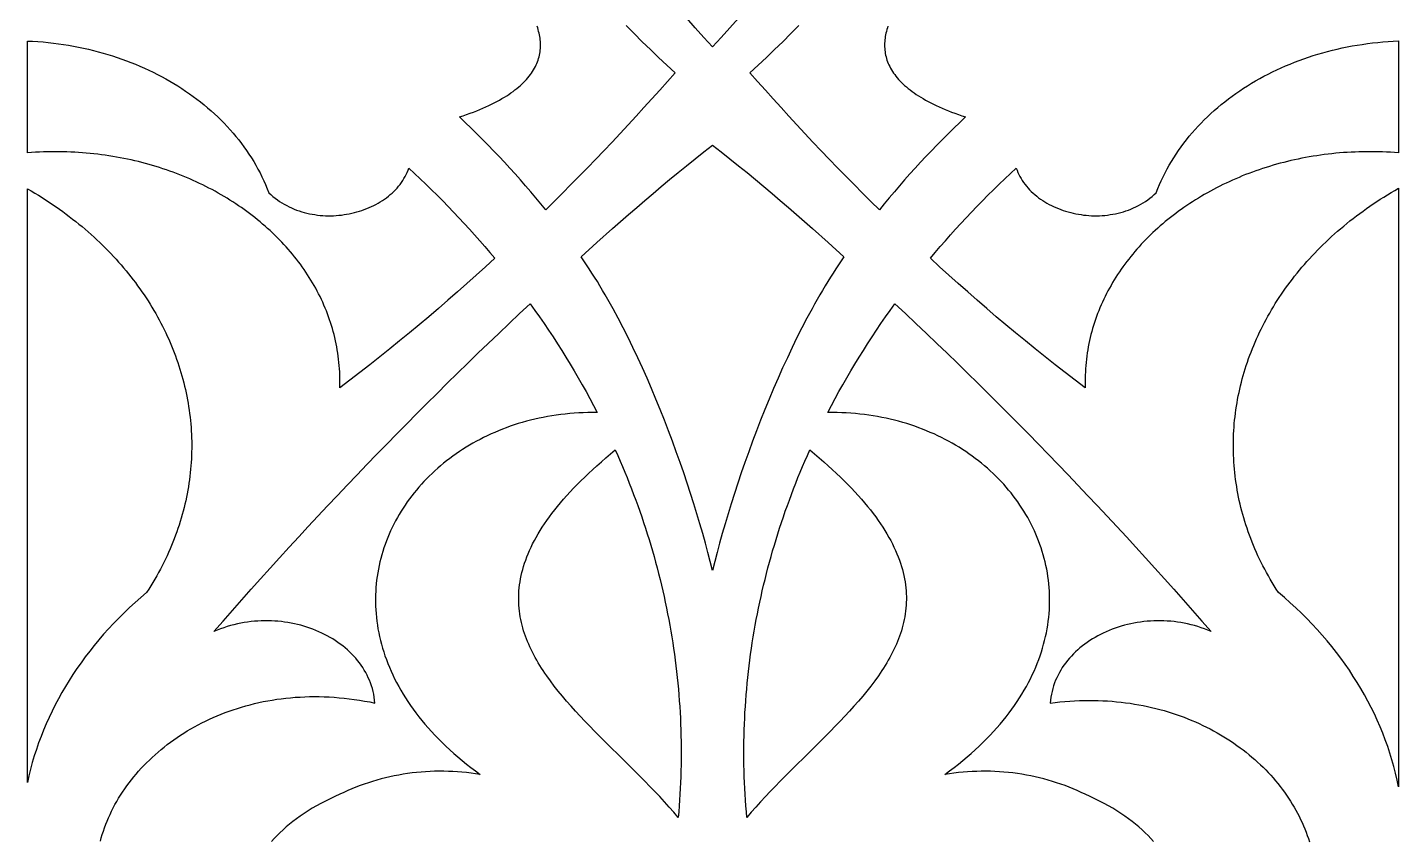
# Model space of a CAD drawing. Extents: x -4950 to -2150, y -1354 to 1346.
# Drawn here: x -4249.8 to -3951.1, y -331.7 to -154.7 of the extents above; entities that cross this region are included whole.
import ezdxf

# ---------------------------------------------------------------- set-up
doc = ezdxf.new("R2010")
doc.units = 0
doc.layers.add('LAYER_1', color=18, linetype='CONTINUOUS')

msp = doc.modelspace()

# ---------------------------------------------------------------- linework, layer by layer
at = {"layer": 'LAYER_1'}
for points in [[(-4119.36, -154.27), (-4117.61, -156.03), (-4115.85, -157.78), (-4114.08, -159.5), (-4112.29, -161.21), (-4110.5, -162.9), (-4108.7, -164.57), (-4110.38, -166.47), (-4112.07, -168.37), (-4113.77, -170.27), (-4115.49, -172.16), (-4117.21, -174.05), (-4118.94, -175.93), (-4120.69, -177.8), (-4122.45, -179.67), (-4124.22, -181.54), (-4125.99, -183.4), (-4127.79, -185.25), (-4129.59, -187.1), (-4131.4, -188.94), (-4133.22, -190.78), (-4135.06, -192.61), (-4136.9, -194.43), (-4137.98, -193.1), (-4139.07, -191.79), (-4140.17, -190.48), (-4141.29, -189.19), (-4142.42, -187.89), (-4143.56, -186.61), (-4144.71, -185.33), (-4145.88, -184.07), (-4147.06, -182.8), (-4148.26, -181.55), (-4149.46, -180.31), (-4150.68, -179.07), (-4151.91, -177.84), (-4153.16, -176.62), (-4154.42, -175.41), (-4155.69, -174.2), (-4154.9, -173.94), (-4154.13, -173.67), (-4153.38, -173.4), (-4152.65, -173.12), (-4151.94, -172.84), (-4151.25, -172.56), (-4150.58, -172.28), (-4149.93, -171.99), (-4149.3, -171.7), (-4148.69, -171.4), (-4148.1, -171.11), (-4147.52, -170.81), (-4146.97, -170.5), (-4146.43, -170.2), (-4145.91, -169.89), (-4145.41, -169.58), (-4144.93, -169.26), (-4144.47, -168.95), (-4144.02, -168.63), (-4143.6, -168.3), (-4143.18, -167.98), (-4142.79, -167.65), (-4142.41, -167.32), (-4142.05, -166.99), (-4141.71, -166.66), (-4141.38, -166.32), (-4141.07, -165.99), (-4140.78, -165.65), (-4140.5, -165.3), (-4140.24, -164.96), (-4139.99, -164.62), (-4139.76, -164.27), (-4139.55, -163.92), (-4139.35, -163.57), (-4139.16, -163.22), (-4138.99, -162.86), (-4138.83, -162.51), (-4138.69, -162.15), (-4138.57, -161.79), (-4138.45, -161.43), (-4138.35, -161.07), (-4138.27, -160.71), (-4138.2, -160.34), (-4138.14, -159.98), (-4138.1, -159.61), (-4138.06, -159.25), (-4138.05, -158.88), (-4138.04, -158.51), (-4138.05, -158.14), (-4138.07, -157.77), (-4138.1, -157.4), (-4138.14, -157.03), (-4138.2, -156.65), (-4138.27, -156.28), (-4138.35, -155.91), (-4138.44, -155.53), (-4138.54, -155.16), (-4138.65, -154.79), (-4138.78, -154.41)], [(-4094.92, -152.69), (-4096.8, -154.78), (-4098.68, -156.84), (-4100.55, -158.88), (-4102.42, -156.84), (-4104.3, -154.78), (-4106.18, -152.69)], [(-4062.33, -154.41), (-4062.45, -154.79), (-4062.56, -155.16), (-4062.67, -155.53), (-4062.76, -155.91), (-4062.84, -156.28), (-4062.9, -156.65), (-4062.96, -157.03), (-4063, -157.4), (-4063.04, -157.77), (-4063.06, -158.14), (-4063.06, -158.51), (-4063.06, -158.88), (-4063.04, -159.25), (-4063.01, -159.61), (-4062.96, -159.98), (-4062.91, -160.34), (-4062.83, -160.71), (-4062.75, -161.07), (-4062.65, -161.43), (-4062.54, -161.79), (-4062.41, -162.15), (-4062.27, -162.51), (-4062.11, -162.86), (-4061.94, -163.22), (-4061.76, -163.57), (-4061.56, -163.92), (-4061.34, -164.27), (-4061.11, -164.62), (-4060.86, -164.96), (-4060.6, -165.3), (-4060.32, -165.65), (-4060.03, -165.99), (-4059.72, -166.32), (-4059.39, -166.66), (-4059.05, -166.99), (-4058.69, -167.32), (-4058.31, -167.65), (-4057.92, -167.98), (-4057.51, -168.3), (-4057.08, -168.63), (-4056.63, -168.95), (-4056.17, -169.26), (-4055.69, -169.58), (-4055.19, -169.89), (-4054.67, -170.2), (-4054.14, -170.5), (-4053.58, -170.81), (-4053.01, -171.11), (-4052.42, -171.4), (-4051.8, -171.7), (-4051.17, -171.99), (-4050.52, -172.28), (-4049.85, -172.56), (-4049.16, -172.84), (-4048.46, -173.12), (-4047.73, -173.4), (-4046.98, -173.67), (-4046.21, -173.94), (-4045.42, -174.2), (-4046.69, -175.41), (-4047.94, -176.62), (-4049.19, -177.84), (-4050.42, -179.07), (-4051.64, -180.31), (-4052.85, -181.55), (-4054.04, -182.8), (-4055.22, -184.07), (-4056.39, -185.33), (-4057.55, -186.61), (-4058.69, -187.89), (-4059.82, -189.19), (-4060.93, -190.48), (-4062.04, -191.79), (-4063.12, -193.1), (-4064.2, -194.43), (-4066.05, -192.61), (-4067.88, -190.78), (-4069.7, -188.94), (-4071.52, -187.1), (-4073.32, -185.25), (-4075.11, -183.4), (-4076.89, -181.54), (-4078.66, -179.67), (-4080.41, -177.8), (-4082.16, -175.93), (-4083.89, -174.05), (-4085.62, -172.16), (-4087.33, -170.27), (-4089.03, -168.37), (-4090.73, -166.47), (-4092.41, -164.57), (-4090.6, -162.9), (-4088.81, -161.21), (-4087.03, -159.5), (-4085.25, -157.78), (-4083.49, -156.03), (-4081.74, -154.27)], [(-4233.95, -332.09), (-4233.75, -331.34), (-4233.53, -330.6), (-4233.29, -329.86), (-4233.03, -329.12), (-4232.76, -328.39), (-4232.47, -327.67), (-4232.16, -326.94), (-4231.83, -326.22), (-4231.49, -325.51), (-4231.13, -324.8), (-4230.76, -324.1), (-4230.37, -323.41), (-4229.96, -322.71), (-4229.54, -322.03), (-4229.1, -321.35), (-4228.64, -320.68), (-4228.17, -320.01), (-4227.69, -319.36), (-4227.19, -318.71), (-4226.67, -318.06), (-4226.14, -317.43), (-4225.6, -316.8), (-4225.04, -316.18), (-4224.46, -315.57), (-4223.87, -314.97), (-4223.27, -314.37), (-4222.66, -313.79), (-4222.03, -313.22), (-4221.38, -312.65), (-4220.72, -312.09), (-4220.05, -311.55), (-4219.37, -311.01), (-4218.67, -310.49), (-4217.96, -309.98), (-4217.24, -309.47), (-4216.51, -308.98), (-4215.76, -308.5), (-4215, -308.03), (-4214.23, -307.58), (-4213.45, -307.13), (-4212.65, -306.7), (-4211.84, -306.28), (-4211.03, -305.87), (-4210.2, -305.48), (-4209.36, -305.1), (-4208.5, -304.73), (-4207.64, -304.38), (-4206.77, -304.04), (-4205.88, -303.71), (-4204.99, -303.4), (-4204.09, -303.11), (-4203.17, -302.83), (-4202.25, -302.56), (-4201.31, -302.31), (-4200.37, -302.07), (-4199.42, -301.86), (-4198.46, -301.65), (-4197.48, -301.47), (-4196.5, -301.3), (-4195.51, -301.14), (-4194.52, -301.01), (-4193.51, -300.89), (-4192.5, -300.79), (-4191.47, -300.7), (-4190.44, -300.64), (-4189.4, -300.59), (-4188.36, -300.56), (-4187.3, -300.55), (-4186.24, -300.55), (-4185.17, -300.58), (-4184.1, -300.63), (-4183.01, -300.69), (-4181.92, -300.78), (-4180.83, -300.88), (-4179.73, -301.01), (-4178.62, -301.16), (-4177.5, -301.32), (-4176.38, -301.51), (-4175.25, -301.72), (-4174.12, -301.95), (-4174.18, -301.3), (-4174.27, -300.66), (-4174.38, -300.02), (-4174.52, -299.4), (-4174.68, -298.78), (-4174.87, -298.18), (-4175.07, -297.58), (-4175.31, -296.99), (-4175.56, -296.42), (-4175.83, -295.85), (-4176.13, -295.29), (-4176.44, -294.75), (-4176.78, -294.21), (-4177.13, -293.69), (-4177.51, -293.18), (-4177.9, -292.68), (-4178.31, -292.19), (-4178.74, -291.71), (-4179.19, -291.24), (-4179.65, -290.79), (-4180.13, -290.35), (-4180.63, -289.92), (-4181.14, -289.51), (-4181.66, -289.11), (-4182.2, -288.72), (-4182.75, -288.35), (-4183.32, -287.99), (-4183.9, -287.64), (-4184.49, -287.31), (-4185.09, -286.99), (-4185.71, -286.69), (-4186.33, -286.4), (-4186.97, -286.13), (-4187.62, -285.87), (-4188.27, -285.63), (-4188.94, -285.41), (-4189.61, -285.2), (-4190.29, -285), (-4190.98, -284.83), (-4191.67, -284.67), (-4192.37, -284.52), (-4193.08, -284.4), (-4193.8, -284.29), (-4194.51, -284.2), (-4195.24, -284.12), (-4195.96, -284.07), (-4196.69, -284.03), (-4197.43, -284.01), (-4198.16, -284.01), (-4198.9, -284.03), (-4199.64, -284.07), (-4200.38, -284.12), (-4201.12, -284.2), (-4201.87, -284.3), (-4202.61, -284.41), (-4203.35, -284.55), (-4204.09, -284.71), (-4204.83, -284.88), (-4205.56, -285.08), (-4206.29, -285.3), (-4207.02, -285.54), (-4207.75, -285.8), (-4208.47, -286.08), (-4209.19, -286.39), (-4207.17, -284.07), (-4205.15, -281.76), (-4203.12, -279.45), (-4201.07, -277.15), (-4199.02, -274.85), (-4196.96, -272.56), (-4194.89, -270.28), (-4192.82, -268), (-4190.73, -265.72), (-4188.63, -263.45), (-4186.53, -261.19), (-4184.42, -258.93), (-4182.29, -256.68), (-4180.16, -254.43), (-4178.02, -252.19), (-4175.87, -249.95), (-4173.72, -247.72), (-4171.55, -245.49), (-4169.37, -243.27), (-4167.19, -241.06), (-4165, -238.85), (-4162.8, -236.64), (-4160.59, -234.44), (-4158.37, -232.25), (-4156.14, -230.06), (-4153.9, -227.88), (-4151.66, -225.71), (-4149.41, -223.54), (-4147.14, -221.37), (-4144.87, -219.22), (-4142.59, -217.06), (-4140.31, -214.92), (-4139.27, -216.35), (-4138.26, -217.79), (-4137.26, -219.23), (-4136.27, -220.69), (-4135.3, -222.15), (-4134.35, -223.62), (-4133.41, -225.09), (-4132.49, -226.57), (-4131.58, -228.06), (-4130.69, -229.55), (-4129.81, -231.05), (-4128.95, -232.56), (-4128.1, -234.07), (-4127.28, -235.59), (-4126.46, -237.12), (-4125.67, -238.65), (-4126.69, -238.64), (-4127.7, -238.65), (-4128.71, -238.68), (-4129.7, -238.72), (-4130.7, -238.79), (-4131.68, -238.86), (-4132.66, -238.96), (-4133.63, -239.07), (-4134.59, -239.2), (-4135.55, -239.34), (-4136.49, -239.5), (-4137.43, -239.68), (-4138.36, -239.87), (-4139.28, -240.07), (-4140.2, -240.3), (-4141.1, -240.53), (-4142, -240.78), (-4142.88, -241.05), (-4143.76, -241.33), (-4144.63, -241.62), (-4145.49, -241.93), (-4146.34, -242.25), (-4147.18, -242.59), (-4148, -242.94), (-4148.82, -243.3), (-4149.63, -243.68), (-4150.43, -244.07), (-4151.22, -244.47), (-4152, -244.88), (-4152.76, -245.31), (-4153.52, -245.75), (-4154.26, -246.2), (-4155, -246.66), (-4155.72, -247.13), (-4156.43, -247.62), (-4157.13, -248.12), (-4157.81, -248.62), (-4158.49, -249.14), (-4159.15, -249.67), (-4159.8, -250.21), (-4160.44, -250.76), (-4161.06, -251.32), (-4161.68, -251.9), (-4162.28, -252.48), (-4162.86, -253.07), (-4163.44, -253.67), (-4164, -254.27), (-4164.54, -254.89), (-4165.07, -255.52), (-4165.59, -256.15), (-4166.1, -256.8), (-4166.59, -257.45), (-4167.06, -258.11), (-4167.53, -258.78), (-4167.97, -259.46), (-4168.41, -260.14), (-4168.82, -260.83), (-4169.23, -261.53), (-4169.62, -262.24), (-4169.99, -262.95), (-4170.34, -263.67), (-4170.69, -264.39), (-4171.01, -265.13), (-4171.32, -265.86), (-4171.61, -266.61), (-4171.89, -267.36), (-4172.15, -268.11), (-4172.4, -268.88), (-4172.63, -269.64), (-4172.84, -270.41), (-4173.03, -271.19), (-4173.21, -271.97), (-4173.37, -272.76), (-4173.51, -273.55), (-4173.63, -274.34), (-4173.74, -275.14), (-4173.83, -275.94), (-4173.9, -276.74), (-4173.95, -277.55), (-4173.99, -278.36), (-4174.01, -279.18), (-4174, -280), (-4173.98, -280.82), (-4173.94, -281.64), (-4173.88, -282.46), (-4173.8, -283.29), (-4173.71, -284.12), (-4173.59, -284.95), (-4173.45, -285.78), (-4173.3, -286.62), (-4173.12, -287.45), (-4172.92, -288.29), (-4172.71, -289.13), (-4172.47, -289.96), (-4172.21, -290.8), (-4171.93, -291.64), (-4171.63, -292.48), (-4171.31, -293.32), (-4170.97, -294.15), (-4170.61, -294.99), (-4170.22, -295.83), (-4169.82, -296.66), (-4169.39, -297.5), (-4168.94, -298.33), (-4168.47, -299.17), (-4167.98, -300), (-4167.46, -300.83), (-4166.92, -301.65), (-4166.36, -302.48), (-4165.78, -303.3), (-4165.17, -304.12), (-4164.54, -304.94), (-4163.88, -305.75), (-4163.21, -306.57), (-4162.51, -307.37), (-4161.78, -308.18), (-4161.04, -308.98), (-4160.26, -309.78), (-4159.47, -310.57), (-4158.65, -311.36), (-4157.8, -312.15), (-4156.93, -312.93), (-4156.04, -313.71), (-4155.12, -314.48), (-4154.18, -315.24), (-4153.21, -316.01), (-4152.21, -316.76), (-4151.19, -317.51), (-4152.18, -317.36), (-4153.17, -317.22), (-4154.16, -317.11), (-4155.15, -317.01), (-4156.14, -316.94), (-4157.13, -316.88), (-4158.12, -316.84), (-4159.12, -316.82), (-4160.11, -316.82), (-4161.1, -316.83), (-4162.09, -316.87), (-4163.07, -316.92), (-4164.06, -317), (-4165.04, -317.09), (-4166.02, -317.2), (-4166.99, -317.33), (-4167.96, -317.48), (-4168.93, -317.64), (-4169.89, -317.83), (-4170.85, -318.03), (-4171.8, -318.25), (-4172.74, -318.49), (-4173.68, -318.74), (-4174.61, -319.02), (-4175.54, -319.31), (-4176.45, -319.62), (-4177.36, -319.95), (-4178.26, -320.3), (-4179.15, -320.66), (-4180.03, -321.04), (-4180.9, -321.44), (-4181.76, -321.85), (-4182.84, -322.33), (-4183.89, -322.82), (-4184.9, -323.32), (-4185.89, -323.84), (-4186.84, -324.36), (-4187.77, -324.9), (-4188.67, -325.45), (-4189.54, -326.01), (-4190.38, -326.59), (-4191.19, -327.17), (-4191.97, -327.76), (-4192.72, -328.36), (-4193.45, -328.97), (-4194.14, -329.59), (-4194.81, -330.22), (-4195.45, -330.86), (-4196.07, -331.5), (-4196.66, -332.16)], [(-4004.45, -332.16), (-4005.03, -331.5), (-4005.65, -330.86), (-4006.29, -330.22), (-4006.96, -329.59), (-4007.66, -328.97), (-4008.38, -328.36), (-4009.14, -327.76), (-4009.92, -327.17), (-4010.73, -326.59), (-4011.57, -326.01), (-4012.44, -325.45), (-4013.33, -324.9), (-4014.26, -324.36), (-4015.22, -323.84), (-4016.2, -323.32), (-4017.22, -322.82), (-4018.26, -322.33), (-4019.34, -321.85), (-4020.2, -321.44), (-4021.07, -321.04), (-4021.95, -320.66), (-4022.84, -320.3), (-4023.74, -319.95), (-4024.65, -319.62), (-4025.57, -319.31), (-4026.49, -319.02), (-4027.42, -318.74), (-4028.36, -318.49), (-4029.31, -318.25), (-4030.26, -318.03), (-4031.21, -317.83), (-4032.17, -317.64), (-4033.14, -317.48), (-4034.11, -317.33), (-4035.09, -317.2), (-4036.06, -317.09), (-4037.05, -317), (-4038.03, -316.92), (-4039.02, -316.87), (-4040.01, -316.83), (-4041, -316.82), (-4041.99, -316.82), (-4042.98, -316.84), (-4043.97, -316.88), (-4044.96, -316.94), (-4045.96, -317.01), (-4046.95, -317.11), (-4047.94, -317.22), (-4048.93, -317.36), (-4049.91, -317.51), (-4048.89, -316.76), (-4047.9, -316.01), (-4046.93, -315.24), (-4045.98, -314.48), (-4045.07, -313.71), (-4044.17, -312.93), (-4043.3, -312.15), (-4042.46, -311.36), (-4041.64, -310.57), (-4040.84, -309.78), (-4040.07, -308.98), (-4039.32, -308.18), (-4038.6, -307.37), (-4037.9, -306.57), (-4037.22, -305.75), (-4036.57, -304.94), (-4035.94, -304.12), (-4035.33, -303.3), (-4034.74, -302.48), (-4034.18, -301.65), (-4033.64, -300.83), (-4033.13, -300), (-4032.63, -299.17), (-4032.16, -298.33), (-4031.71, -297.5), (-4031.29, -296.66), (-4030.88, -295.83), (-4030.5, -294.99), (-4030.13, -294.15), (-4029.79, -293.32), (-4029.47, -292.48), (-4029.17, -291.64), (-4028.89, -290.8), (-4028.63, -289.96), (-4028.4, -289.13), (-4028.18, -288.29), (-4027.98, -287.45), (-4027.81, -286.62), (-4027.65, -285.78), (-4027.51, -284.95), (-4027.4, -284.12), (-4027.3, -283.29), (-4027.22, -282.46), (-4027.16, -281.64), (-4027.12, -280.82), (-4027.1, -280), (-4027.1, -279.18), (-4027.11, -278.36), (-4027.15, -277.55), (-4027.2, -276.74), (-4027.27, -275.94), (-4027.36, -275.14), (-4027.47, -274.34), (-4027.59, -273.55), (-4027.74, -272.76), (-4027.9, -271.97), (-4028.07, -271.19), (-4028.27, -270.41), (-4028.48, -269.64), (-4028.71, -268.88), (-4028.95, -268.11), (-4029.21, -267.36), (-4029.49, -266.61), (-4029.78, -265.86), (-4030.09, -265.13), (-4030.42, -264.39), (-4030.76, -263.67), (-4031.12, -262.95), (-4031.49, -262.24), (-4031.88, -261.53), (-4032.28, -260.83), (-4032.7, -260.14), (-4033.13, -259.46), (-4033.58, -258.78), (-4034.04, -258.11), (-4034.52, -257.45), (-4035.01, -256.8), (-4035.51, -256.15), (-4036.03, -255.52), (-4036.56, -254.89), (-4037.11, -254.27), (-4037.67, -253.67), (-4038.24, -253.07), (-4038.83, -252.48), (-4039.43, -251.9), (-4040.04, -251.32), (-4040.66, -250.76), (-4041.3, -250.21), (-4041.95, -249.67), (-4042.61, -249.14), (-4043.29, -248.62), (-4043.98, -248.12), (-4044.67, -247.62), (-4045.38, -247.13), (-4046.11, -246.66), (-4046.84, -246.2), (-4047.58, -245.75), (-4048.34, -245.31), (-4049.11, -244.88), (-4049.88, -244.47), (-4050.67, -244.07), (-4051.47, -243.68), (-4052.28, -243.3), (-4053.1, -242.94), (-4053.93, -242.59), (-4054.77, -242.25), (-4055.62, -241.93), (-4056.48, -241.62), (-4057.34, -241.33), (-4058.22, -241.05), (-4059.11, -240.78), (-4060, -240.53), (-4060.91, -240.3), (-4061.82, -240.07), (-4062.74, -239.87), (-4063.67, -239.68), (-4064.61, -239.5), (-4065.56, -239.34), (-4066.51, -239.2), (-4067.47, -239.07), (-4068.44, -238.96), (-4069.42, -238.86), (-4070.41, -238.79), (-4071.4, -238.72), (-4072.4, -238.68), (-4073.4, -238.65), (-4074.42, -238.64), (-4075.44, -238.65), (-4074.64, -237.12), (-4073.83, -235.59), (-4073, -234.07), (-4072.15, -232.56), (-4071.29, -231.05), (-4070.42, -229.55), (-4069.53, -228.06), (-4068.62, -226.57), (-4067.69, -225.09), (-4066.76, -223.62), (-4065.8, -222.15), (-4064.83, -220.69), (-4063.85, -219.23), (-4062.85, -217.79), (-4061.83, -216.35), (-4060.8, -214.92), (-4058.51, -217.06), (-4056.23, -219.22), (-4053.96, -221.37), (-4051.7, -223.54), (-4049.44, -225.71), (-4047.2, -227.88), (-4044.96, -230.06), (-4042.74, -232.25), (-4040.52, -234.44), (-4038.31, -236.64), (-4036.11, -238.85), (-4033.91, -241.06), (-4031.73, -243.27), (-4029.55, -245.49), (-4027.39, -247.72), (-4025.23, -249.95), (-4023.08, -252.19), (-4020.94, -254.43), (-4018.81, -256.68), (-4016.69, -258.93), (-4014.57, -261.19), (-4012.47, -263.45), (-4010.37, -265.72), (-4008.29, -268), (-4006.21, -270.28), (-4004.14, -272.56), (-4002.08, -274.85), (-4000.03, -277.15), (-3997.99, -279.45), (-3995.95, -281.76), (-3993.93, -284.07), (-3991.92, -286.39), (-3992.63, -286.08), (-3993.35, -285.8), (-3994.08, -285.54), (-3994.81, -285.3), (-3995.54, -285.08), (-3996.28, -284.88), (-3997.02, -284.71), (-3997.76, -284.55), (-3998.5, -284.41), (-3999.24, -284.3), (-3999.98, -284.2), (-4000.72, -284.12), (-4001.46, -284.07), (-4002.2, -284.03), (-4002.94, -284.01), (-4003.68, -284.01), (-4004.41, -284.03), (-4005.14, -284.07), (-4005.87, -284.12), (-4006.59, -284.2), (-4007.31, -284.29), (-4008.02, -284.4), (-4008.73, -284.52), (-4009.43, -284.67), (-4010.13, -284.83), (-4010.81, -285), (-4011.5, -285.2), (-4012.17, -285.41), (-4012.83, -285.63), (-4013.49, -285.87), (-4014.13, -286.13), (-4014.77, -286.4), (-4015.4, -286.69), (-4016.01, -286.99), (-4016.61, -287.31), (-4017.2, -287.64), (-4017.78, -287.99), (-4018.35, -288.35), (-4018.9, -288.72), (-4019.44, -289.11), (-4019.97, -289.51), (-4020.48, -289.92), (-4020.97, -290.35), (-4021.45, -290.79), (-4021.92, -291.24), (-4022.36, -291.71), (-4022.79, -292.19), (-4023.2, -292.68), (-4023.6, -293.18), (-4023.97, -293.69), (-4024.33, -294.21), (-4024.66, -294.75), (-4024.98, -295.29), (-4025.27, -295.85), (-4025.55, -296.42), (-4025.8, -296.99), (-4026.03, -297.58), (-4026.24, -298.18), (-4026.42, -298.78), (-4026.58, -299.4), (-4026.72, -300.02), (-4026.83, -300.66), (-4026.92, -301.3), (-4026.98, -301.95), (-4025.91, -301.82), (-4024.84, -301.7), (-4023.77, -301.6), (-4022.71, -301.52), (-4021.66, -301.46), (-4020.62, -301.42), (-4019.58, -301.39), (-4018.54, -301.38), (-4017.52, -301.38), (-4016.5, -301.41), (-4015.49, -301.45), (-4014.49, -301.5), (-4013.49, -301.57), (-4012.5, -301.66), (-4011.52, -301.76), (-4010.55, -301.88), (-4009.58, -302.01), (-4008.62, -302.16), (-4007.68, -302.33), (-4006.74, -302.5), (-4005.8, -302.7), (-4004.88, -302.9), (-4003.96, -303.13), (-4003.06, -303.36), (-4002.16, -303.61), (-4001.27, -303.87), (-4000.39, -304.15), (-3999.52, -304.44), (-3998.66, -304.74), (-3997.81, -305.05), (-3996.97, -305.38), (-3996.14, -305.72), (-3995.32, -306.07), (-3994.51, -306.44), (-3993.71, -306.81), (-3992.92, -307.2), (-3992.13, -307.6), (-3991.37, -308.01), (-3990.61, -308.43), (-3989.86, -308.86), (-3989.12, -309.31), (-3988.39, -309.76), (-3987.68, -310.22), (-3986.98, -310.7), (-3986.28, -311.18), (-3985.6, -311.68), (-3984.94, -312.18), (-3984.28, -312.69), (-3983.63, -313.21), (-3983, -313.75), (-3982.38, -314.29), (-3981.77, -314.83), (-3981.18, -315.39), (-3980.59, -315.96), (-3980.02, -316.53), (-3979.47, -317.11), (-3978.92, -317.7), (-3978.39, -318.29), (-3977.87, -318.9), (-3977.37, -319.51), (-3976.88, -320.13), (-3976.4, -320.75), (-3975.93, -321.38), (-3975.48, -322.02), (-3975.05, -322.66), (-3974.63, -323.31), (-3974.22, -323.96), (-3973.82, -324.62), (-3973.45, -325.29), (-3973.08, -325.96), (-3972.73, -326.64), (-3972.4, -327.32), (-3972.08, -328), (-3971.77, -328.69), (-3971.49, -329.39), (-3971.21, -330.09), (-3970.95, -330.79), (-3970.71, -331.49), (-3970.48, -332.2)]]:
    msp.add_lwpolyline(points, dxfattribs=at)
for points in [[(-4181.78, -233.27), (-4181.76, -232.56), (-4181.75, -231.86), (-4181.75, -231.16), (-4181.77, -230.46), (-4181.79, -229.77), (-4181.83, -229.07), (-4181.88, -228.38), (-4181.95, -227.7), (-4182.02, -227.01), (-4182.1, -226.33), (-4182.2, -225.65), (-4182.31, -224.97), (-4182.43, -224.3), (-4182.56, -223.63), (-4182.7, -222.96), (-4182.85, -222.3), (-4183.01, -221.64), (-4183.19, -220.98), (-4183.37, -220.32), (-4183.57, -219.67), (-4183.77, -219.02), (-4183.99, -218.38), (-4184.21, -217.74), (-4184.45, -217.1), (-4184.69, -216.47), (-4184.95, -215.84), (-4185.22, -215.21), (-4185.5, -214.59), (-4185.78, -213.97), (-4186.08, -213.36), (-4186.38, -212.75), (-4186.7, -212.14), (-4187.03, -211.54), (-4187.36, -210.94), (-4187.7, -210.35), (-4188.06, -209.76), (-4188.42, -209.17), (-4188.79, -208.59), (-4189.17, -208.02), (-4189.56, -207.44), (-4189.96, -206.88), (-4190.37, -206.31), (-4190.79, -205.76), (-4191.21, -205.2), (-4191.65, -204.66), (-4192.09, -204.11), (-4192.54, -203.58), (-4193, -203.04), (-4193.47, -202.51), (-4193.94, -201.99), (-4194.43, -201.47), (-4194.92, -200.96), (-4195.42, -200.46), (-4195.93, -199.95), (-4196.45, -199.46), (-4196.97, -198.97), (-4197.5, -198.48), (-4198.04, -198), (-4198.59, -197.53), (-4199.14, -197.06), (-4199.7, -196.6), (-4200.27, -196.14), (-4200.84, -195.69), (-4201.43, -195.25), (-4202.02, -194.81), (-4202.61, -194.38), (-4203.22, -193.95), (-4203.83, -193.53), (-4204.44, -193.12), (-4205.07, -192.71), (-4205.7, -192.31), (-4206.33, -191.92), (-4206.98, -191.53), (-4207.63, -191.15), (-4208.28, -190.77), (-4208.94, -190.4), (-4209.61, -190.04), (-4210.28, -189.69), (-4210.96, -189.34), (-4211.65, -189), (-4212.34, -188.67), (-4213.04, -188.34), (-4213.74, -188.02), (-4214.45, -187.71), (-4215.16, -187.41), (-4215.88, -187.11), (-4216.6, -186.82), (-4217.33, -186.54), (-4218.07, -186.26), (-4218.81, -185.99), (-4219.55, -185.73), (-4220.3, -185.48), (-4221.05, -185.24), (-4221.81, -185), (-4222.58, -184.77), (-4223.34, -184.55), (-4224.12, -184.34), (-4224.89, -184.13), (-4225.67, -183.93), (-4226.46, -183.74), (-4227.25, -183.56), (-4228.04, -183.39), (-4228.84, -183.23), (-4229.64, -183.07), (-4230.45, -182.92), (-4231.26, -182.79), (-4232.07, -182.66), (-4232.88, -182.53), (-4233.7, -182.42), (-4234.53, -182.32), (-4235.35, -182.22), (-4236.18, -182.13), (-4237.02, -182.06), (-4237.85, -181.99), (-4238.69, -181.93), (-4239.53, -181.88), (-4240.38, -181.84), (-4241.23, -181.8), (-4242.08, -181.78), (-4242.93, -181.77), (-4243.79, -181.76), (-4244.64, -181.77), (-4245.5, -181.78), (-4246.37, -181.81), (-4247.23, -181.84), (-4248.1, -181.89), (-4248.97, -181.94), (-4249.84, -182), (-4249.84, -157.64), (-4248.7, -157.69), (-4247.56, -157.76), (-4246.43, -157.85), (-4245.31, -157.96), (-4244.19, -158.08), (-4243.08, -158.23), (-4241.97, -158.38), (-4240.87, -158.56), (-4239.77, -158.75), (-4238.69, -158.96), (-4237.61, -159.19), (-4236.54, -159.43), (-4235.47, -159.68), (-4234.42, -159.96), (-4233.37, -160.25), (-4232.33, -160.55), (-4231.3, -160.87), (-4230.28, -161.21), (-4229.27, -161.56), (-4228.26, -161.93), (-4227.27, -162.31), (-4226.29, -162.7), (-4225.32, -163.11), (-4224.35, -163.54), (-4223.4, -163.98), (-4222.46, -164.43), (-4221.53, -164.9), (-4220.61, -165.38), (-4219.71, -165.88), (-4218.81, -166.39), (-4217.93, -166.91), (-4217.06, -167.44), (-4216.2, -167.99), (-4215.36, -168.55), (-4214.53, -169.13), (-4213.71, -169.72), (-4212.9, -170.32), (-4212.11, -170.93), (-4211.34, -171.55), (-4210.58, -172.19), (-4209.83, -172.84), (-4209.1, -173.5), (-4208.38, -174.17), (-4207.68, -174.85), (-4206.99, -175.55), (-4206.32, -176.26), (-4205.67, -176.97), (-4205.03, -177.7), (-4204.41, -178.44), (-4203.8, -179.19), (-4203.22, -179.95), (-4202.65, -180.72), (-4202.09, -181.5), (-4201.56, -182.29), (-4201.04, -183.09), (-4200.54, -183.9), (-4200.06, -184.72), (-4199.6, -185.55), (-4199.16, -186.38), (-4198.74, -187.23), (-4198.33, -188.09), (-4197.95, -188.95), (-4197.59, -189.83), (-4197.24, -190.71), (-4196.79, -191.13), (-4196.33, -191.52), (-4195.86, -191.9), (-4195.37, -192.26), (-4194.88, -192.6), (-4194.37, -192.93), (-4193.86, -193.23), (-4193.34, -193.52), (-4192.82, -193.78), (-4192.28, -194.03), (-4191.74, -194.26), (-4191.19, -194.48), (-4190.64, -194.67), (-4190.08, -194.85), (-4189.51, -195.02), (-4188.95, -195.16), (-4188.38, -195.29), (-4187.8, -195.4), (-4187.22, -195.49), (-4186.64, -195.57), (-4186.06, -195.64), (-4185.48, -195.68), (-4184.9, -195.71), (-4184.32, -195.73), (-4183.73, -195.73), (-4183.15, -195.71), (-4182.57, -195.68), (-4181.99, -195.63), (-4181.42, -195.57), (-4180.85, -195.49), (-4180.28, -195.4), (-4179.71, -195.3), (-4179.15, -195.18), (-4178.59, -195.04), (-4178.04, -194.9), (-4177.5, -194.74), (-4176.96, -194.56), (-4176.43, -194.37), (-4175.91, -194.17), (-4175.39, -193.96), (-4174.88, -193.73), (-4174.38, -193.49), (-4173.9, -193.24), (-4173.42, -192.97), (-4172.95, -192.7), (-4172.49, -192.41), (-4172.05, -192.11), (-4171.61, -191.79), (-4171.19, -191.47), (-4170.79, -191.13), (-4170.39, -190.79), (-4170.01, -190.43), (-4169.65, -190.06), (-4169.3, -189.68), (-4168.96, -189.29), (-4168.64, -188.89), (-4168.34, -188.48), (-4168.06, -188.06), (-4167.79, -187.63), (-4167.54, -187.18), (-4167.31, -186.73), (-4167.1, -186.27), (-4166.91, -185.8), (-4166.74, -185.33), (-4165.48, -186.5), (-4164.23, -187.68), (-4162.99, -188.87), (-4161.76, -190.07), (-4160.55, -191.27), (-4159.34, -192.48), (-4158.16, -193.7), (-4156.98, -194.93), (-4155.81, -196.16), (-4154.66, -197.4), (-4153.52, -198.65), (-4152.4, -199.91), (-4151.28, -201.17), (-4150.18, -202.44), (-4149.09, -203.72), (-4148.02, -205), (-4150.03, -206.85), (-4152.06, -208.69), (-4154.1, -210.51), (-4156.15, -212.33), (-4158.21, -214.14), (-4160.29, -215.94), (-4162.38, -217.73), (-4164.49, -219.5), (-4166.6, -221.26), (-4168.73, -223.02), (-4170.87, -224.76), (-4173.03, -226.48), (-4175.2, -228.2), (-4177.38, -229.9), (-4179.57, -231.59)], [(-4019.33, -233.27), (-4021.53, -231.59), (-4023.73, -229.9), (-4025.91, -228.2), (-4028.08, -226.48), (-4030.23, -224.76), (-4032.37, -223.02), (-4034.5, -221.26), (-4036.62, -219.5), (-4038.72, -217.73), (-4040.81, -215.94), (-4042.89, -214.14), (-4044.95, -212.33), (-4047.01, -210.51), (-4049.05, -208.69), (-4051.07, -206.85), (-4053.09, -205), (-4052.01, -203.72), (-4050.92, -202.44), (-4049.82, -201.17), (-4048.71, -199.91), (-4047.58, -198.65), (-4046.44, -197.4), (-4045.29, -196.16), (-4044.12, -194.93), (-4042.95, -193.7), (-4041.76, -192.48), (-4040.56, -191.27), (-4039.34, -190.07), (-4038.12, -188.87), (-4036.88, -187.68), (-4035.63, -186.5), (-4034.37, -185.33), (-4034.19, -185.8), (-4034, -186.27), (-4033.79, -186.73), (-4033.56, -187.18), (-4033.31, -187.63), (-4033.05, -188.06), (-4032.76, -188.48), (-4032.46, -188.89), (-4032.14, -189.29), (-4031.81, -189.68), (-4031.46, -190.06), (-4031.09, -190.43), (-4030.71, -190.79), (-4030.32, -191.13), (-4029.91, -191.47), (-4029.49, -191.79), (-4029.06, -192.11), (-4028.61, -192.41), (-4028.15, -192.7), (-4027.69, -192.97), (-4027.21, -193.24), (-4026.72, -193.49), (-4026.22, -193.73), (-4025.71, -193.96), (-4025.2, -194.17), (-4024.67, -194.37), (-4024.14, -194.56), (-4023.61, -194.74), (-4023.06, -194.9), (-4022.51, -195.04), (-4021.95, -195.18), (-4021.39, -195.3), (-4020.83, -195.4), (-4020.26, -195.49), (-4019.69, -195.57), (-4019.11, -195.63), (-4018.53, -195.68), (-4017.95, -195.71), (-4017.37, -195.73), (-4016.79, -195.73), (-4016.2, -195.71), (-4015.62, -195.68), (-4015.04, -195.64), (-4014.46, -195.57), (-4013.88, -195.49), (-4013.3, -195.4), (-4012.73, -195.29), (-4012.16, -195.16), (-4011.59, -195.02), (-4011.03, -194.85), (-4010.47, -194.67), (-4009.91, -194.48), (-4009.37, -194.26), (-4008.82, -194.03), (-4008.29, -193.78), (-4007.76, -193.52), (-4007.24, -193.23), (-4006.73, -192.93), (-4006.23, -192.6), (-4005.73, -192.26), (-4005.25, -191.9), (-4004.77, -191.52), (-4004.31, -191.13), (-4003.86, -190.71), (-4003.52, -189.82), (-4003.15, -188.95), (-4002.77, -188.08), (-4002.36, -187.22), (-4001.94, -186.37), (-4001.49, -185.53), (-4001.03, -184.7), (-4000.55, -183.88), (-4000.05, -183.07), (-3999.53, -182.27), (-3998.99, -181.48), (-3998.44, -180.69), (-3997.87, -179.92), (-3997.28, -179.16), (-3996.67, -178.41), (-3996.05, -177.67), (-3995.41, -176.94), (-3994.75, -176.22), (-3994.08, -175.51), (-3993.39, -174.82), (-3992.68, -174.13), (-3991.96, -173.46), (-3991.23, -172.8), (-3990.48, -172.15), (-3989.71, -171.51), (-3988.93, -170.89), (-3988.14, -170.27), (-3987.33, -169.67), (-3986.51, -169.08), (-3985.68, -168.51), (-3984.83, -167.95), (-3983.97, -167.4), (-3983.1, -166.86), (-3982.21, -166.34), (-3981.31, -165.83), (-3980.4, -165.33), (-3979.48, -164.85), (-3978.55, -164.39), (-3977.6, -163.93), (-3976.65, -163.49), (-3975.68, -163.07), (-3974.71, -162.66), (-3973.72, -162.26), (-3972.72, -161.88), (-3971.71, -161.52), (-3970.7, -161.17), (-3969.67, -160.83), (-3968.64, -160.51), (-3967.6, -160.21), (-3966.54, -159.92), (-3965.48, -159.65), (-3964.42, -159.39), (-3963.34, -159.15), (-3962.26, -158.93), (-3961.17, -158.72), (-3960.07, -158.53), (-3958.97, -158.36), (-3957.85, -158.2), (-3956.74, -158.06), (-3955.61, -157.94), (-3954.49, -157.84), (-3953.35, -157.75), (-3952.21, -157.68), (-3951.07, -157.63), (-3951.07, -182.02), (-3951.94, -181.95), (-3952.81, -181.9), (-3953.68, -181.85), (-3954.55, -181.81), (-3955.41, -181.79), (-3956.27, -181.77), (-3957.14, -181.76), (-3957.99, -181.76), (-3958.85, -181.78), (-3959.7, -181.8), (-3960.55, -181.83), (-3961.4, -181.87), (-3962.24, -181.92), (-3963.08, -181.97), (-3963.92, -182.04), (-3964.76, -182.12), (-3965.59, -182.2), (-3966.42, -182.3), (-3967.24, -182.4), (-3968.06, -182.51), (-3968.88, -182.63), (-3969.7, -182.76), (-3970.51, -182.9), (-3971.31, -183.04), (-3972.12, -183.2), (-3972.92, -183.36), (-3973.71, -183.53), (-3974.51, -183.71), (-3975.29, -183.9), (-3976.08, -184.1), (-3976.85, -184.3), (-3977.63, -184.51), (-3978.4, -184.73), (-3979.16, -184.96), (-3979.92, -185.2), (-3980.68, -185.44), (-3981.43, -185.69), (-3982.18, -185.95), (-3982.92, -186.22), (-3983.66, -186.49), (-3984.39, -186.77), (-3985.11, -187.06), (-3985.83, -187.36), (-3986.55, -187.66), (-3987.26, -187.98), (-3987.96, -188.3), (-3988.66, -188.62), (-3989.36, -188.95), (-3990.04, -189.29), (-3990.73, -189.64), (-3991.4, -189.99), (-3992.07, -190.36), (-3992.73, -190.72), (-3993.39, -191.1), (-3994.04, -191.48), (-3994.69, -191.87), (-3995.33, -192.26), (-3995.96, -192.66), (-3996.58, -193.07), (-3997.2, -193.48), (-3997.82, -193.9), (-3998.42, -194.33), (-3999.02, -194.76), (-3999.61, -195.2), (-4000.2, -195.64), (-4000.77, -196.09), (-4001.34, -196.55), (-4001.91, -197.01), (-4002.46, -197.48), (-4003.01, -197.95), (-4003.55, -198.43), (-4004.08, -198.92), (-4004.61, -199.41), (-4005.13, -199.91), (-4005.64, -200.41), (-4006.14, -200.92), (-4006.63, -201.43), (-4007.12, -201.95), (-4007.59, -202.47), (-4008.06, -203), (-4008.52, -203.53), (-4008.98, -204.07), (-4009.42, -204.61), (-4009.86, -205.16), (-4010.28, -205.71), (-4010.7, -206.27), (-4011.11, -206.84), (-4011.51, -207.4), (-4011.9, -207.98), (-4012.28, -208.55), (-4012.66, -209.13), (-4013.02, -209.72), (-4013.38, -210.31), (-4013.72, -210.9), (-4014.06, -211.5), (-4014.39, -212.11), (-4014.7, -212.71), (-4015.01, -213.32), (-4015.31, -213.94), (-4015.59, -214.56), (-4015.87, -215.18), (-4016.14, -215.81), (-4016.4, -216.44), (-4016.65, -217.07), (-4016.88, -217.71), (-4017.11, -218.35), (-4017.33, -219), (-4017.53, -219.65), (-4017.73, -220.3), (-4017.91, -220.96), (-4018.09, -221.62), (-4018.25, -222.28), (-4018.4, -222.94), (-4018.54, -223.61), (-4018.67, -224.28), (-4018.79, -224.96), (-4018.9, -225.64), (-4019, -226.32), (-4019.08, -227), (-4019.16, -227.69), (-4019.22, -228.37), (-4019.27, -229.07), (-4019.31, -229.76), (-4019.34, -230.46), (-4019.35, -231.16), (-4019.35, -231.86), (-4019.35, -232.56)], [(-4100.55, -273.08), (-4101.04, -271.13), (-4101.55, -269.12), (-4102.1, -267.07), (-4102.69, -264.98), (-4103.3, -262.85), (-4103.95, -260.69), (-4104.62, -258.49), (-4105.33, -256.27), (-4106.07, -254.03), (-4106.83, -251.77), (-4107.62, -249.49), (-4108.44, -247.2), (-4109.28, -244.9), (-4110.15, -242.59), (-4111.04, -240.29), (-4111.95, -237.99), (-4112.89, -235.7), (-4113.85, -233.41), (-4114.83, -231.14), (-4115.83, -228.89), (-4116.86, -226.67), (-4117.9, -224.46), (-4118.96, -222.29), (-4120.03, -220.15), (-4121.13, -218.05), (-4122.24, -215.99), (-4122.8, -214.97), (-4123.36, -213.97), (-4123.93, -212.98), (-4124.5, -212), (-4125.08, -211.03), (-4125.65, -210.08), (-4126.24, -209.14), (-4126.82, -208.22), (-4127.41, -207.31), (-4128, -206.42), (-4128.59, -205.54), (-4129.19, -204.68), (-4125.77, -201.59), (-4122.32, -198.51), (-4120.58, -196.98), (-4118.83, -195.45), (-4117.07, -193.92), (-4115.3, -192.39), (-4113.52, -190.87), (-4111.72, -189.36), (-4109.9, -187.84), (-4108.07, -186.33), (-4106.22, -184.82), (-4104.35, -183.32), (-4102.46, -181.82), (-4100.55, -180.32), (-4098.64, -181.82), (-4096.75, -183.32), (-4094.88, -184.82), (-4093.03, -186.33), (-4091.2, -187.84), (-4089.39, -189.36), (-4087.59, -190.87), (-4085.8, -192.39), (-4084.03, -193.92), (-4082.27, -195.45), (-4080.52, -196.98), (-4078.79, -198.51), (-4075.34, -201.59), (-4071.92, -204.68), (-4072.51, -205.54), (-4073.11, -206.42), (-4073.7, -207.31), (-4074.28, -208.22), (-4074.87, -209.14), (-4075.45, -210.08), (-4076.03, -211.03), (-4076.6, -212), (-4077.17, -212.98), (-4077.74, -213.97), (-4078.31, -214.97), (-4078.87, -215.99), (-4079.98, -218.05), (-4081.07, -220.15), (-4082.15, -222.29), (-4083.21, -224.46), (-4084.25, -226.67), (-4085.27, -228.89), (-4086.27, -231.14), (-4087.25, -233.41), (-4088.21, -235.7), (-4089.15, -237.99), (-4090.07, -240.29), (-4090.96, -242.59), (-4091.83, -244.9), (-4092.67, -247.2), (-4093.49, -249.49), (-4094.28, -251.77), (-4095.04, -254.03), (-4095.77, -256.27), (-4096.48, -258.49), (-4097.16, -260.69), (-4097.8, -262.85), (-4098.42, -264.98), (-4099, -267.07), (-4099.55, -269.12), (-4100.07, -271.13)], [(-4223.86, -277.85), (-4225.13, -278.93), (-4226.37, -280.03), (-4227.58, -281.15), (-4228.77, -282.28), (-4229.93, -283.43), (-4231.06, -284.59), (-4232.16, -285.77), (-4233.23, -286.96), (-4234.28, -288.17), (-4235.29, -289.4), (-4236.27, -290.64), (-4237.23, -291.89), (-4238.16, -293.15), (-4239.05, -294.43), (-4239.92, -295.72), (-4240.75, -297.02), (-4241.56, -298.34), (-4242.33, -299.66), (-4243.07, -301), (-4243.79, -302.35), (-4244.47, -303.71), (-4245.12, -305.08), (-4245.73, -306.46), (-4246.32, -307.84), (-4246.87, -309.24), (-4247.4, -310.65), (-4247.89, -312.06), (-4248.34, -313.48), (-4248.77, -314.91), (-4249.16, -316.35), (-4249.52, -317.8), (-4249.84, -319.25), (-4249.84, -189.84), (-4249.03, -190.31), (-4248.23, -190.79), (-4247.44, -191.27), (-4246.66, -191.76), (-4245.88, -192.26), (-4245.12, -192.76), (-4244.36, -193.27), (-4243.61, -193.78), (-4242.87, -194.3), (-4242.14, -194.83), (-4241.42, -195.36), (-4240.71, -195.9), (-4240, -196.44), (-4239.31, -196.99), (-4238.62, -197.54), (-4237.94, -198.1), (-4237.28, -198.67), (-4236.62, -199.24), (-4235.97, -199.81), (-4235.32, -200.39), (-4234.69, -200.98), (-4234.07, -201.57), (-4233.46, -202.16), (-4232.85, -202.76), (-4232.26, -203.37), (-4231.67, -203.98), (-4231.09, -204.59), (-4230.52, -205.21), (-4229.96, -205.83), (-4229.41, -206.46), (-4228.87, -207.09), (-4228.34, -207.73), (-4227.82, -208.37), (-4227.31, -209.01), (-4226.81, -209.66), (-4226.31, -210.31), (-4225.83, -210.97), (-4225.35, -211.63), (-4224.89, -212.29), (-4224.43, -212.96), (-4223.98, -213.63), (-4223.55, -214.3), (-4223.12, -214.98), (-4222.7, -215.66), (-4222.29, -216.35), (-4221.89, -217.04), (-4221.5, -217.73), (-4221.13, -218.42), (-4220.76, -219.12), (-4220.39, -219.82), (-4220.04, -220.52), (-4219.7, -221.23), (-4219.37, -221.94), (-4219.05, -222.65), (-4218.74, -223.36), (-4218.44, -224.08), (-4218.15, -224.8), (-4217.86, -225.52), (-4217.59, -226.25), (-4217.33, -226.97), (-4217.08, -227.7), (-4216.83, -228.43), (-4216.6, -229.17), (-4216.38, -229.9), (-4216.17, -230.64), (-4215.96, -231.38), (-4215.77, -232.12), (-4215.59, -232.86), (-4215.42, -233.6), (-4215.25, -234.35), (-4215.1, -235.09), (-4214.96, -235.84), (-4214.83, -236.59), (-4214.71, -237.34), (-4214.59, -238.1), (-4214.49, -238.85), (-4214.4, -239.6), (-4214.32, -240.36), (-4214.25, -241.11), (-4214.19, -241.87), (-4214.14, -242.63), (-4214.1, -243.39), (-4214.07, -244.15), (-4214.05, -244.91), (-4214.05, -245.67), (-4214.05, -246.43), (-4214.06, -247.19), (-4214.08, -247.95), (-4214.12, -248.71), (-4214.16, -249.48), (-4214.22, -250.24), (-4214.28, -251), (-4214.36, -251.76), (-4214.44, -252.52), (-4214.54, -253.29), (-4214.65, -254.05), (-4214.77, -254.81), (-4214.9, -255.57), (-4215.04, -256.33), (-4215.19, -257.09), (-4215.35, -257.85), (-4215.52, -258.61), (-4215.7, -259.36), (-4215.9, -260.12), (-4216.1, -260.88), (-4216.32, -261.63), (-4216.55, -262.39), (-4216.78, -263.14), (-4217.03, -263.89), (-4217.29, -264.64), (-4217.56, -265.39), (-4217.84, -266.14), (-4218.14, -266.88), (-4218.44, -267.63), (-4218.75, -268.37), (-4219.08, -269.11), (-4219.42, -269.85), (-4219.76, -270.59), (-4220.12, -271.33), (-4220.49, -272.06), (-4220.87, -272.79), (-4221.27, -273.52), (-4221.67, -274.25), (-4222.09, -274.97), (-4222.51, -275.7), (-4222.95, -276.42), (-4223.4, -277.14)], [(-3951.06, -320.23), (-3951.37, -318.74), (-3951.71, -317.26), (-3952.09, -315.79), (-3952.5, -314.33), (-3952.95, -312.87), (-3953.43, -311.42), (-3953.95, -309.98), (-3954.5, -308.55), (-3955.08, -307.13), (-3955.7, -305.71), (-3956.34, -304.31), (-3957.03, -302.92), (-3957.74, -301.54), (-3958.49, -300.17), (-3959.27, -298.81), (-3960.08, -297.46), (-3960.92, -296.13), (-3961.79, -294.81), (-3962.7, -293.5), (-3963.64, -292.2), (-3964.61, -290.92), (-3965.6, -289.66), (-3966.63, -288.4), (-3967.69, -287.17), (-3968.78, -285.95), (-3969.9, -284.74), (-3971.05, -283.55), (-3972.23, -282.37), (-3973.44, -281.22), (-3974.68, -280.08), (-3975.95, -278.96), (-3977.24, -277.85), (-3977.71, -277.13), (-3978.16, -276.41), (-3978.59, -275.69), (-3979.02, -274.97), (-3979.44, -274.24), (-3979.84, -273.51), (-3980.23, -272.78), (-3980.62, -272.05), (-3980.99, -271.31), (-3981.35, -270.58), (-3981.7, -269.84), (-3982.03, -269.1), (-3982.36, -268.35), (-3982.67, -267.61), (-3982.98, -266.86), (-3983.27, -266.11), (-3983.55, -265.37), (-3983.82, -264.61), (-3984.08, -263.86), (-3984.33, -263.11), (-3984.57, -262.36), (-3984.79, -261.6), (-3985.01, -260.84), (-3985.21, -260.09), (-3985.41, -259.33), (-3985.59, -258.57), (-3985.76, -257.81), (-3985.92, -257.05), (-3986.07, -256.29), (-3986.21, -255.53), (-3986.34, -254.76), (-3986.46, -254), (-3986.57, -253.24), (-3986.67, -252.48), (-3986.75, -251.71), (-3986.83, -250.95), (-3986.89, -250.18), (-3986.95, -249.42), (-3986.99, -248.66), (-3987.02, -247.89), (-3987.04, -247.13), (-3987.06, -246.37), (-3987.06, -245.61), (-3987.05, -244.85), (-3987.03, -244.08), (-3987, -243.32), (-3986.96, -242.56), (-3986.91, -241.8), (-3986.85, -241.05), (-3986.78, -240.29), (-3986.69, -239.53), (-3986.6, -238.77), (-3986.5, -238.02), (-3986.39, -237.27), (-3986.26, -236.51), (-3986.13, -235.76), (-3985.99, -235.01), (-3985.83, -234.27), (-3985.67, -233.52), (-3985.5, -232.77), (-3985.31, -232.03), (-3985.12, -231.29), (-3984.91, -230.55), (-3984.7, -229.81), (-3984.47, -229.08), (-3984.24, -228.34), (-3984, -227.61), (-3983.74, -226.88), (-3983.48, -226.15), (-3983.2, -225.43), (-3982.92, -224.7), (-3982.63, -223.98), (-3982.32, -223.27), (-3982.01, -222.55), (-3981.69, -221.84), (-3981.35, -221.13), (-3981.01, -220.42), (-3980.66, -219.72), (-3980.29, -219.02), (-3979.92, -218.32), (-3979.54, -217.62), (-3979.15, -216.93), (-3978.75, -216.24), (-3978.34, -215.56), (-3977.92, -214.87), (-3977.49, -214.19), (-3977.05, -213.52), (-3976.6, -212.85), (-3976.14, -212.18), (-3975.67, -211.51), (-3975.19, -210.85), (-3974.71, -210.2), (-3974.21, -209.54), (-3973.71, -208.9), (-3973.19, -208.25), (-3972.67, -207.61), (-3972.13, -206.97), (-3971.59, -206.34), (-3971.04, -205.71), (-3970.48, -205.09), (-3969.9, -204.47), (-3969.32, -203.86), (-3968.73, -203.25), (-3968.14, -202.64), (-3967.53, -202.04), (-3966.91, -201.45), (-3966.29, -200.86), (-3965.65, -200.27), (-3965.01, -199.69), (-3964.35, -199.12), (-3963.69, -198.55), (-3963.02, -197.98), (-3962.34, -197.42), (-3961.65, -196.87), (-3960.95, -196.32), (-3960.24, -195.78), (-3959.53, -195.24), (-3958.8, -194.71), (-3958.07, -194.18), (-3957.33, -193.66), (-3956.58, -193.15), (-3955.81, -192.64), (-3955.05, -192.14), (-3954.27, -191.65), (-3953.48, -191.16), (-3952.69, -190.67), (-3951.88, -190.2), (-3951.07, -189.73)], [(-4108.03, -326.92), (-4109.01, -325.76), (-4110, -324.62), (-4111.02, -323.48), (-4112.06, -322.35), (-4113.12, -321.22), (-4114.19, -320.11), (-4115.27, -318.99), (-4116.36, -317.89), (-4118.56, -315.69), (-4120.78, -313.51), (-4122.98, -311.33), (-4125.17, -309.17), (-4126.24, -308.08), (-4127.31, -307), (-4128.35, -305.91), (-4129.38, -304.83), (-4130.39, -303.74), (-4131.38, -302.65), (-4132.34, -301.56), (-4133.27, -300.46), (-4134.18, -299.36), (-4135.05, -298.25), (-4135.89, -297.14), (-4136.69, -296.02), (-4137.07, -295.46), (-4137.45, -294.89), (-4137.82, -294.33), (-4138.17, -293.76), (-4138.52, -293.19), (-4138.85, -292.62), (-4139.17, -292.05), (-4139.49, -291.47), (-4139.78, -290.89), (-4140.07, -290.31), (-4140.34, -289.73), (-4140.6, -289.14), (-4140.85, -288.56), (-4141.09, -287.97), (-4141.31, -287.37), (-4141.51, -286.78), (-4141.71, -286.18), (-4141.88, -285.58), (-4142.05, -284.97), (-4142.19, -284.37), (-4142.33, -283.76), (-4142.44, -283.14), (-4142.54, -282.52), (-4142.63, -281.9), (-4142.69, -281.28), (-4142.74, -280.65), (-4142.78, -280.02), (-4142.79, -279.39), (-4142.79, -278.75), (-4142.77, -278.11), (-4142.73, -277.46), (-4142.67, -276.81), (-4142.6, -276.16), (-4142.5, -275.5), (-4142.39, -274.84), (-4142.25, -274.17), (-4142.1, -273.5), (-4141.92, -272.83), (-4141.72, -272.15), (-4141.51, -271.47), (-4141.27, -270.78), (-4141.01, -270.08), (-4140.73, -269.39), (-4140.42, -268.69), (-4140.1, -267.98), (-4139.75, -267.27), (-4139.38, -266.55), (-4138.98, -265.83), (-4138.56, -265.1), (-4138.12, -264.37), (-4137.65, -263.63), (-4137.16, -262.89), (-4136.64, -262.14), (-4136.1, -261.38), (-4135.54, -260.62), (-4134.94, -259.86), (-4134.33, -259.09), (-4133.68, -258.31), (-4133.01, -257.53), (-4132.31, -256.74), (-4131.59, -255.94), (-4130.84, -255.14), (-4130.06, -254.34), (-4129.25, -253.52), (-4128.41, -252.7), (-4127.55, -251.88), (-4126.66, -251.05), (-4125.74, -250.21), (-4124.78, -249.36), (-4123.8, -248.51), (-4122.79, -247.65), (-4121.75, -246.79), (-4121.22, -247.99), (-4120.69, -249.19), (-4120.17, -250.4), (-4119.67, -251.61), (-4119.17, -252.82), (-4118.69, -254.04), (-4118.21, -255.25), (-4117.75, -256.47), (-4117.29, -257.69), (-4116.85, -258.92), (-4116.42, -260.14), (-4115.99, -261.37), (-4115.58, -262.6), (-4115.17, -263.83), (-4114.78, -265.06), (-4114.39, -266.3), (-4114.02, -267.53), (-4113.66, -268.77), (-4113.3, -270.01), (-4112.96, -271.25), (-4112.63, -272.5), (-4112.3, -273.74), (-4111.99, -274.99), (-4111.69, -276.23), (-4111.4, -277.48), (-4111.11, -278.74), (-4110.84, -279.99), (-4110.58, -281.24), (-4110.33, -282.5), (-4110.09, -283.75), (-4109.86, -285.01), (-4109.64, -286.27), (-4109.43, -287.53), (-4109.22, -288.79), (-4109.04, -290.05), (-4108.86, -291.31), (-4108.69, -292.58), (-4108.53, -293.84), (-4108.38, -295.11), (-4108.24, -296.37), (-4108.11, -297.64), (-4107.99, -298.91), (-4107.89, -300.18), (-4107.79, -301.45), (-4107.7, -302.72), (-4107.63, -303.99), (-4107.56, -305.26), (-4107.51, -306.53), (-4107.46, -307.8), (-4107.43, -309.08), (-4107.4, -310.35), (-4107.39, -311.62), (-4107.38, -312.9), (-4107.39, -314.17), (-4107.41, -315.45), (-4107.43, -316.72), (-4107.47, -318), (-4107.52, -319.27), (-4107.58, -320.55), (-4107.65, -321.82), (-4107.73, -323.1), (-4107.82, -324.37), (-4107.92, -325.65)], [(-4093.07, -326.92), (-4093.18, -325.65), (-4093.28, -324.37), (-4093.37, -323.1), (-4093.45, -321.82), (-4093.52, -320.55), (-4093.58, -319.27), (-4093.63, -318), (-4093.67, -316.72), (-4093.7, -315.45), (-4093.71, -314.17), (-4093.72, -312.9), (-4093.72, -311.62), (-4093.7, -310.35), (-4093.68, -309.08), (-4093.64, -307.8), (-4093.6, -306.53), (-4093.54, -305.26), (-4093.48, -303.99), (-4093.4, -302.72), (-4093.31, -301.45), (-4093.22, -300.18), (-4093.11, -298.91), (-4092.99, -297.64), (-4092.86, -296.37), (-4092.73, -295.11), (-4092.58, -293.84), (-4092.42, -292.58), (-4092.25, -291.31), (-4092.07, -290.05), (-4091.88, -288.79), (-4091.68, -287.53), (-4091.47, -286.27), (-4091.25, -285.01), (-4091.02, -283.75), (-4090.78, -282.5), (-4090.52, -281.24), (-4090.26, -279.99), (-4089.99, -278.74), (-4089.71, -277.48), (-4089.42, -276.23), (-4089.11, -274.99), (-4088.8, -273.74), (-4088.48, -272.5), (-4088.14, -271.25), (-4087.8, -270.01), (-4087.45, -268.77), (-4087.08, -267.53), (-4086.71, -266.3), (-4086.33, -265.06), (-4085.93, -263.83), (-4085.53, -262.6), (-4085.11, -261.37), (-4084.69, -260.14), (-4084.25, -258.92), (-4083.81, -257.69), (-4083.35, -256.47), (-4082.89, -255.25), (-4082.41, -254.04), (-4081.93, -252.82), (-4081.43, -251.61), (-4080.93, -250.4), (-4080.41, -249.19), (-4079.89, -247.99), (-4079.35, -246.79), (-4078.31, -247.65), (-4077.3, -248.51), (-4076.32, -249.36), (-4075.37, -250.21), (-4074.45, -251.05), (-4073.55, -251.88), (-4072.69, -252.7), (-4071.85, -253.52), (-4071.05, -254.34), (-4070.27, -255.14), (-4069.52, -255.94), (-4068.79, -256.74), (-4068.09, -257.53), (-4067.42, -258.31), (-4066.78, -259.09), (-4066.16, -259.86), (-4065.57, -260.62), (-4065, -261.38), (-4064.46, -262.14), (-4063.94, -262.89), (-4063.45, -263.63), (-4062.99, -264.37), (-4062.54, -265.1), (-4062.12, -265.83), (-4061.73, -266.55), (-4061.36, -267.27), (-4061.01, -267.98), (-4060.68, -268.69), (-4060.38, -269.39), (-4060.1, -270.08), (-4059.84, -270.78), (-4059.6, -271.47), (-4059.38, -272.15), (-4059.18, -272.83), (-4059.01, -273.5), (-4058.85, -274.17), (-4058.72, -274.84), (-4058.6, -275.5), (-4058.51, -276.16), (-4058.43, -276.81), (-4058.37, -277.46), (-4058.33, -278.11), (-4058.31, -278.75), (-4058.31, -279.39), (-4058.33, -280.02), (-4058.36, -280.65), (-4058.41, -281.28), (-4058.48, -281.9), (-4058.56, -282.52), (-4058.66, -283.14), (-4058.78, -283.76), (-4058.91, -284.37), (-4059.06, -284.97), (-4059.22, -285.58), (-4059.4, -286.18), (-4059.59, -286.78), (-4059.8, -287.37), (-4060.02, -287.97), (-4060.25, -288.56), (-4060.5, -289.14), (-4060.76, -289.73), (-4061.03, -290.31), (-4061.32, -290.89), (-4061.62, -291.47), (-4061.93, -292.05), (-4062.25, -292.62), (-4062.59, -293.19), (-4062.93, -293.76), (-4063.29, -294.33), (-4063.65, -294.89), (-4064.03, -295.46), (-4064.42, -296.02), (-4065.22, -297.14), (-4066.06, -298.25), (-4066.93, -299.36), (-4067.83, -300.46), (-4068.77, -301.56), (-4069.73, -302.65), (-4070.71, -303.74), (-4071.72, -304.83), (-4072.75, -305.91), (-4073.8, -307), (-4074.86, -308.08), (-4075.94, -309.17), (-4078.12, -311.33), (-4080.33, -313.51), (-4082.54, -315.69), (-4084.74, -317.89), (-4085.84, -318.99), (-4086.92, -320.11), (-4087.99, -321.22), (-4089.04, -322.35), (-4090.08, -323.48), (-4091.1, -324.62), (-4092.1, -325.76)]]:
    msp.add_lwpolyline(points, close=True, dxfattribs=at)

doc.saveas('drawing.dxf')
